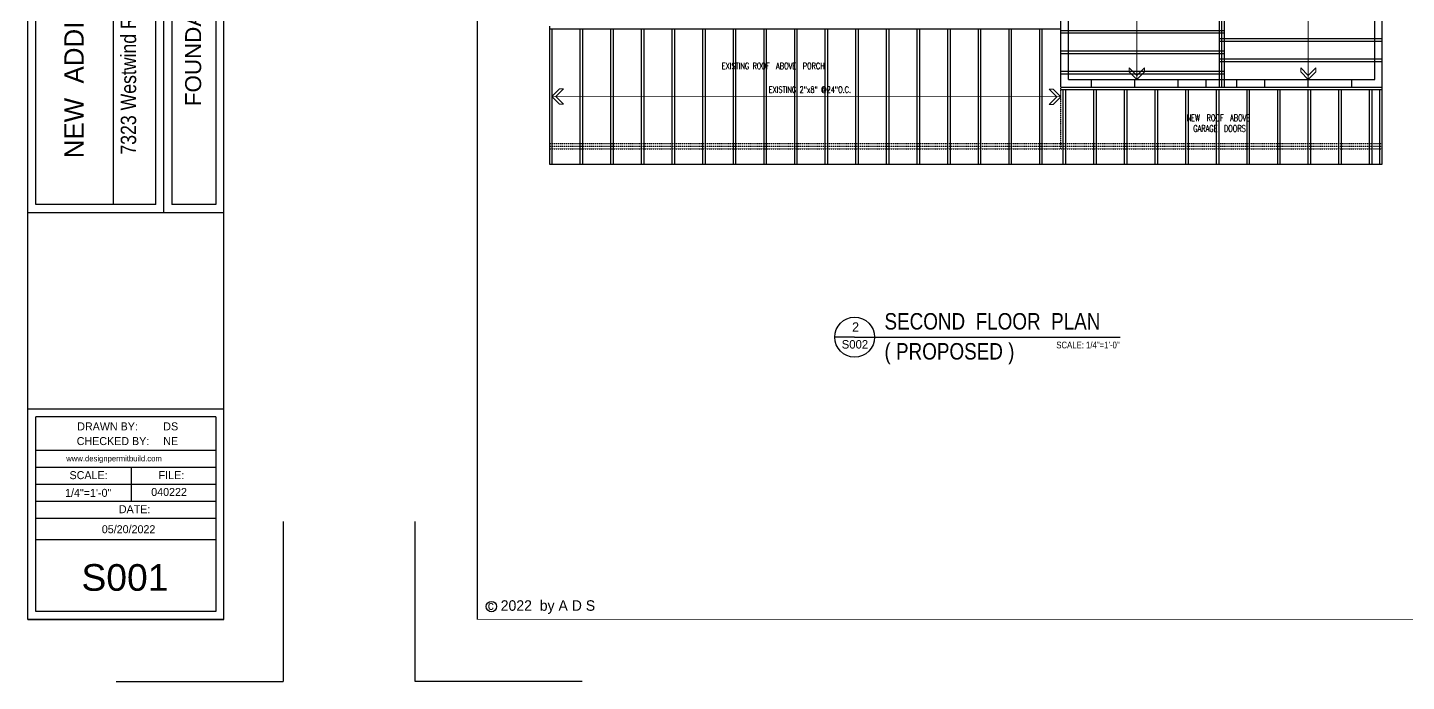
# Model space of a CAD drawing. Header units: inches. Extents: x 26998 to 46838, y -509 to 4343.
# Drawn here: x 32340 to 33421, y 1769 to 2282 of the extents above; entities that cross this region are included whole.
import ezdxf

# ---------------------------------------------------------------- set-up
doc = ezdxf.new("R2010")
doc.units = ezdxf.units.IN
doc.header["$LTSCALE"] = 0.5
doc.header["$MEASUREMENT"] = 0
doc.linetypes.add('HIDDEN', pattern=[0.375, 0.25, -0.125])
doc.layers.add('ARWALL', color=7, linetype='HIDDEN')
doc.layers.add('Title Block', color=7, linetype='Continuous')
doc.layers.add('TXT', color=4, linetype='Continuous', lineweight=9)
doc.styles.add('ARCH', font='arch.shx')
doc.styles.add('HS-DESIGN-PLAN', font='GOTHIC.TTF', dxfattribs={"height": 0.09375})
doc.styles.add('HS-DESIGN-TTLB', font='GOTHIC.TTF')
doc.styles.get("Standard").update_dxf_attribs({"font": 'romans.shx', "width": 0.75})

msp = doc.modelspace()

# ---------------------------------------------------------------- linework, layer by layer
for p, q in [((33274.1686292, 2607.2590416), (33274.1686292, 2235.0590416)), ((33276.1686292, 2607.2590416), (33276.1686292, 2235.0590416)), ((33278.1686292, 2607.2590416), (33278.1686292, 2235.0590416)), ((33274.1686292, 2273.0590416), (33402.1686292, 2273.0590416)), ((33274.1686292, 2271.0590416), (33402.1686292, 2271.0590416)), ((33274.1686292, 2257.0590416), (33402.1686292, 2257.0590416)), ((33274.1686292, 2255.0590416), (33402.1686292, 2255.0590416)), ((33174.1686292, 2241.0590416), (33378.1686292, 2241.0590416)), ((32988.6109073, 2038.9532829), (32972.9805188, 2038.9532829)), ((32988.6109073, 2038.9532829), (32972.9805188, 2038.9532829)), ((32988.6109073, 2038.9532829), (33196.8070738, 2038.9532829)), ((32988.6109073, 2038.9532829), (33196.8070738, 2038.9532829))]:
    msp.add_line(p, q)
msp.add_lwpolyline([(32692.3981281, 2944.0852231, 0.5, 0.5, 0), (34187.4573628, 2944.0852231, 0, 0, 0), (34187.4573628, 1817.6360016, 0.5, 0.5, 0), (32692.3981281, 1817.6360016, 0.5, 0.5, 0)], format="xyseb")
at = {"const_width": 0.5}
msp.add_lwpolyline([(32692.7981281, 1817.6360016), (32692.7981281, 2944.0852231)], dxfattribs=at)
msp.add_lwpolyline([(32692.7981281, 1817.6360016), (32692.7981281, 2944.0852231)], dxfattribs=at)
msp.add_circle((32988.6109073, 2038.9532829), 15.6303885)
msp.add_circle((32988.6109073, 2038.9532829), 15.6303885)
at = {"layer": 'ARWALL', "color": 7}
for p, q in [((33150.1686292, 2186.6590416), (33150.1686292, 2235.0590416)), ((32749.3686292, 2190.6590416), (33402.1686292, 2190.6590416)), ((32749.3686292, 2188.6590416), (33402.1686292, 2188.6590416)), ((32749.3686292, 2186.6590416), (33150.1686292, 2186.6590416)), ((32749.3686292, 2186.6590416), (33402.1686292, 2186.6590416))]:
    msp.add_line(p, q, dxfattribs=at)
at = {"layer": 'Title Block'}
for p, q in [((32340.697188, 1817.6359916), (32340.697188, 2944.0852131)), ((32494.312188, 1817.6359916), (32494.312188, 2944.0852131)), ((32692.7981281, 2944.0852231), (32692.7981281, 1817.6360016)), ((33402.1686292, 2235.0590416), (33402.1686292, 2607.2590416)), ((33402.1686292, 2235.0590416), (33402.1686292, 2607.2590416)), ((33156.1686292, 2241.0590416), (33156.1686292, 2601.2590416)), ((33396.1686292, 2241.0590416), (33396.1686292, 2601.2590416)), ((33396.1686292, 2241.0590416), (33396.1686292, 2601.2590416)), ((32346.967188, 2142.9274842), (32346.967188, 2467.4497139)), ((32407.7880361, 2142.9274842), (32407.7880361, 2467.4497139)), ((32441.017188, 2142.9274842), (32441.017188, 2467.4497139)), ((32447.287188, 2136.6574842), (32447.287188, 2473.7197139)), ((32453.557188, 2467.4497139), (32453.557188, 2142.9274842)), ((32488.042188, 2467.4497139), (32488.042188, 2142.9274842)), ((33396.1686292, 2241.0590416), (33396.1686292, 2300.6590416)), ((32749.3686292, 2282.6590416), (32749.3686292, 2174.6590416)), ((32749.3686292, 2280.6590416), (33150.1686292, 2280.6590416)), ((32751.3686292, 2280.6590416), (32751.3686292, 2174.6590416)), ((32773.3686292, 2280.6590416), (32773.3686292, 2174.6590416)), ((32775.3686292, 2280.6590416), (32775.3686292, 2174.6590416)), ((32797.3686292, 2280.6590416), (32797.3686292, 2174.6590416)), ((32799.3686292, 2280.6590416), (32799.3686292, 2174.6590416)), ((32821.3686292, 2280.6590416), (32821.3686292, 2174.6590416)), ((32823.3686292, 2280.6590416), (32823.3686292, 2174.6590416)), ((32845.3686292, 2280.6590416), (32845.3686292, 2174.6590416)), ((32847.3686292, 2280.6590416), (32847.3686292, 2174.6590416)), ((32869.3686292, 2280.6590416), (32869.3686292, 2174.6590416)), ((32871.3686292, 2280.6590416), (32871.3686292, 2174.6590416)), ((32893.3686292, 2280.6590416), (32893.3686292, 2174.6590416)), ((32895.3686292, 2280.6590416), (32895.3686292, 2174.6590416)), ((32917.3686292, 2280.6590416), (32917.3686292, 2174.6590416)), ((32919.3686292, 2280.6590416), (32919.3686292, 2174.6590416)), ((32941.3686292, 2280.6590416), (32941.3686292, 2174.6590416)), ((32943.3686292, 2280.6590416), (32943.3686292, 2174.6590416)), ((32965.3686292, 2280.6590416), (32965.3686292, 2174.6590416)), ((32967.3686292, 2280.6590416), (32967.3686292, 2174.6590416)), ((32989.3686292, 2280.6590416), (32989.3686292, 2174.6590416)), ((32991.3686292, 2280.6590416), (32991.3686292, 2174.6590416)), ((33013.3686292, 2280.6590416), (33013.3686292, 2174.6590416)), ((33015.3686292, 2280.6590416), (33015.3686292, 2174.6590416)), ((33037.3686292, 2280.6590416), (33037.3686292, 2174.6590416)), ((33039.3686292, 2280.6590416), (33039.3686292, 2174.6590416)), ((33061.3686292, 2280.6590416), (33061.3686292, 2174.6590416)), ((33063.3686292, 2280.6590416), (33063.3686292, 2174.6590416)), ((33085.3686292, 2280.6590416), (33085.3686292, 2174.6590416)), ((33087.3686292, 2280.6590416), (33087.3686292, 2174.6590416)), ((33109.3686292, 2280.6590416), (33109.3686292, 2174.6590416)), ((33111.3686292, 2280.6590416), (33111.3686292, 2174.6590416)), ((33133.3686292, 2280.6590416), (33133.3686292, 2174.6590416)), ((33135.3686292, 2280.6590416), (33135.3686292, 2174.6590416)), ((33150.1686292, 2235.0590416), (33150.1686292, 2288.6590416)), ((33150.1686292, 2235.0590416), (33150.1686292, 2282.6590416)), ((33156.1686292, 2241.0590416), (33156.1686292, 2282.6590416)), ((33150.1686292, 2279.4590416), (33278.1686292, 2279.4590416)), ((33150.1686292, 2277.4590416), (33278.1686292, 2277.4590416)), ((33150.1686292, 2263.4590416), (33278.1686292, 2263.4590416)), ((33150.1686292, 2261.4590416), (33278.1686292, 2261.4590416)), ((33150.1686292, 2247.4590416), (33278.1686292, 2247.4590416)), ((33150.1686292, 2245.4590416), (33278.1686292, 2245.4590416)), ((33156.1686292, 2241.0590416), (33396.1686292, 2241.0590416)), ((33156.1686292, 2241.0590416), (33174.1686292, 2241.0590416)), ((33174.1686292, 2235.0590416), (33174.1686292, 2241.0590416)), ((33208.1686292, 2235.0590416), (33208.1686292, 2241.0590416)), ((33242.1686292, 2235.0590416), (33242.1686292, 2241.0590416)), ((33264.1686292, 2241.0590416), (33288.1686292, 2241.0590416)), ((33264.1686292, 2235.0590416), (33264.1686292, 2241.0590416)), ((33288.1686292, 2235.0590416), (33288.1686292, 2241.0590416)), ((33310.1686292, 2235.0590416), (33310.1686292, 2241.0590416)), ((33344.1686292, 2235.0590416), (33344.1686292, 2241.0590416)), ((33378.1686292, 2241.0590416), (33396.1686292, 2241.0590416)), ((33378.1686292, 2235.0590416), (33378.1686292, 2241.0590416)), ((33150.1686292, 2235.0590416), (33402.1686292, 2235.0590416)), ((33150.1686292, 2235.0590416), (33402.1686292, 2235.0590416)), ((33150.1686292, 2235.0590416), (33174.1686292, 2235.0590416)), ((33150.1686292, 2233.0590416), (33402.1686292, 2233.0590416)), ((33152.1686292, 2174.6590416), (33152.1686292, 2233.0590416)), ((33154.1686292, 2174.6590416), (33154.1686292, 2233.0590416)), ((33176.1686292, 2174.6590416), (33176.1686292, 2233.0590416)), ((33178.1686292, 2174.6590416), (33178.1686292, 2233.0590416)), ((33200.1686292, 2174.6590416), (33200.1686292, 2233.0590416)), ((33202.1686292, 2174.6590416), (33202.1686292, 2233.0590416)), ((33224.1686292, 2174.6590416), (33224.1686292, 2233.0590416)), ((33226.1686292, 2174.6590416), (33226.1686292, 2233.0590416)), ((33248.1686292, 2174.6590416), (33248.1686292, 2233.0590416)), ((33250.1686292, 2174.6590416), (33250.1686292, 2233.0590416)), ((33264.1686292, 2235.0590416), (33288.1686292, 2235.0590416)), ((33272.1686292, 2174.6590416), (33272.1686292, 2233.0590416)), ((33274.1686292, 2174.6590416), (33274.1686292, 2233.0590416)), ((33296.1686292, 2174.6590416), (33296.1686292, 2233.0590416)), ((33298.1686292, 2174.6590416), (33298.1686292, 2233.0590416)), ((33320.1686292, 2174.6590416), (33320.1686292, 2233.0590416)), ((33322.1686292, 2174.6590416), (33322.1686292, 2233.0590416)), ((33344.1686292, 2174.6590416), (33344.1686292, 2233.0590416)), ((33346.1686292, 2174.6590416), (33346.1686292, 2233.0590416)), ((33368.1686292, 2174.6590416), (33368.1686292, 2233.0590416)), ((33370.1686292, 2174.6590416), (33370.1686292, 2233.0590416)), ((33378.1686292, 2235.0590416), (33402.1686292, 2235.0590416)), ((33392.1686292, 2174.6590416), (33392.1686292, 2233.0590416)), ((33394.1686292, 2174.6590416), (33394.1686292, 2233.0590416)), ((33400.1686292, 2174.6590416), (33400.1686292, 2233.0590416)), ((33402.1686292, 2174.6590416), (33402.1686292, 2235.0590416)), ((33402.1686292, 2174.6590416), (33402.1686292, 2233.0590416)), ((32749.3686292, 2174.6590416), (33402.1686292, 2174.6590416)), ((32441.017188, 2142.9274842), (32346.967188, 2142.9274842)), ((32488.042188, 2142.9274842), (32453.557188, 2142.9274842)), ((32340.697188, 2136.6574842), (32494.312188, 2136.6574842)), ((32340.697188, 2136.6574842), (32494.312188, 2136.6574842)), ((32340.697188, 1982.7962342), (32494.312188, 1982.7962342)), ((32346.967188, 1950.2021646), (32346.967188, 1976.5262342)), ((32488.042188, 1976.5262342), (32346.967188, 1976.5262342)), ((32488.042188, 1976.5262342), (32488.042188, 1950.2021646)), ((32346.967188, 1823.9059916), (32346.967188, 1950.2021646)), ((32488.042188, 1950.2021646), (32346.967188, 1950.2021646)), ((32488.042188, 1950.2021646), (32488.042188, 1823.9059916)), ((32488.042188, 1936.8784146), (32346.967188, 1936.8784146)), ((32422.017188, 1910.2309146), (32422.017188, 1936.8784146)), ((32488.042188, 1923.5546646), (32346.967188, 1923.5546646)), ((32488.042188, 1910.2309146), (32346.967188, 1910.2309146)), ((32488.042188, 1896.9071646), (32346.967188, 1896.9071646)), ((32540.6318062, 1894.5495216), (32540.6318062, 1769.0590416)), ((32540.6318062, 1894.5495216), (32540.6318062, 1769.0590416)), ((32540.6318062, 1894.5495216), (32540.6318062, 1769.0590416)), ((32540.6318062, 1894.5495216), (32540.6318062, 1769.0590416)), ((32540.6318062, 1894.5495216), (32540.6318062, 1769.0590416)), ((32540.6318062, 1894.5495216), (32540.6318062, 1769.0590416)), ((32540.6318062, 1894.5495216), (32540.6318062, 1769.0590416)), ((32540.6318062, 1894.5495216), (32540.6318062, 1769.0590416)), ((32540.6318062, 1894.5495216), (32540.6318062, 1769.0590416)), ((32540.6318062, 1894.5495216), (32540.6318062, 1769.0590416)), ((32540.6318062, 1894.5495216), (32540.6318062, 1769.0590416)), ((32540.6318062, 1894.5495216), (32540.6318062, 1769.0590416)), ((32540.6318062, 1894.5495216), (32540.6318062, 1769.0590416)), ((32540.6318062, 1894.5495216), (32540.6318062, 1769.0590416)), ((32540.6318062, 1894.5495216), (32540.6318062, 1769.0590416)), ((32540.6318062, 1894.5495216), (32540.6318062, 1769.0590416)), ((32540.6318062, 1894.5495216), (32540.6318062, 1769.0590416)), ((32540.6318062, 1894.5495216), (32540.6318062, 1769.0590416)), ((32540.6318062, 1894.5495216), (32540.6318062, 1769.0590416)), ((32540.6318062, 1894.5495216), (32540.6318062, 1769.0590416)), ((32540.6318062, 1894.5495216), (32540.6318062, 1769.0590416)), ((32540.6318062, 1894.5495216), (32540.6318062, 1769.0590416)), ((32540.6318062, 1894.5495216), (32540.6318062, 1769.0590416)), ((32540.6318062, 1894.5495216), (32540.6318062, 1769.0590416)), ((32540.6318062, 1894.5495216), (32540.6318062, 1769.0590416)), ((32540.6318062, 1894.5495216), (32540.6318062, 1769.0590416)), ((32540.6318062, 1894.5495216), (32540.6318062, 1769.0590416)), ((32540.6318062, 1894.5495216), (32540.6318062, 1769.0590416)), ((32540.6318062, 1894.5495216), (32540.6318062, 1769.0590416)), ((32540.6318062, 1894.5495216), (32540.6318062, 1769.0590416)), ((32644.2211681, 1769.0590416), (32644.2211681, 1894.5495216)), ((32644.2211681, 1769.0590416), (32644.2211681, 1894.5495216)), ((32644.2211681, 1769.0590416), (32644.2211681, 1894.5495216)), ((32644.2211681, 1769.0590416), (32644.2211681, 1894.5495216)), ((32644.2211681, 1769.0590416), (32644.2211681, 1894.5495216)), ((32644.2211681, 1769.0590416), (32644.2211681, 1894.5495216)), ((32644.2211681, 1769.0590416), (32644.2211681, 1894.5495216)), ((32644.2211681, 1769.0590416), (32644.2211681, 1894.5495216)), ((32488.042188, 1880.1064672), (32346.967188, 1880.1064672)), ((32340.697188, 1817.6359916), (32494.312188, 1817.6359916)), ((32340.697188, 1817.6359916), (32494.312188, 1817.6359916)), ((32340.697188, 1817.6359916), (32494.312188, 1817.6359916)), ((32340.697188, 1817.6359916), (32494.312188, 1817.6359916)), ((32494.312188, 1817.6359916), (32340.697188, 1817.6359916)), ((32488.042188, 1823.9059916), (32347.022313, 1823.9059916)), ((32409.8282212, 1769.0590416), (32540.6318062, 1769.0590416)), ((32409.8282212, 1769.0590416), (32540.6318062, 1769.0590416)), ((32409.8282212, 1769.0590416), (32540.6318062, 1769.0590416)), ((32409.8282212, 1769.0590416), (32540.6318062, 1769.0590416)), ((32409.8282212, 1769.0590416), (32540.6318062, 1769.0590416)), ((32409.8282212, 1769.0590416), (32540.6318062, 1769.0590416)), ((32409.8282212, 1769.0590416), (32540.6318062, 1769.0590416)), ((32409.8282212, 1769.0590416), (32540.6318062, 1769.0590416)), ((32409.8282212, 1769.0590416), (32540.6318062, 1769.0590416)), ((32409.8282212, 1769.0590416), (32540.6318062, 1769.0590416)), ((32409.8282212, 1769.0590416), (32540.6318062, 1769.0590416)), ((32775.0247531, 1769.0590416), (32644.2211681, 1769.0590416)), ((32775.0247531, 1769.0590416), (32644.2211681, 1769.0590416)), ((32775.0247531, 1769.0590416), (32644.2211681, 1769.0590416)), ((32775.0247531, 1769.0590416), (32644.2211681, 1769.0590416)), ((32775.0247531, 1769.0590416), (32644.2211681, 1769.0590416)), ((32775.0247531, 1769.0590416), (32644.2211681, 1769.0590416)), ((32775.0247531, 1769.0590416), (32644.2211681, 1769.0590416)), ((32775.0247531, 1769.0590416), (32644.2211681, 1769.0590416)), ((32775.0247531, 1769.0590416), (32644.2211681, 1769.0590416)), ((32775.0247531, 1769.0590416), (32644.2211681, 1769.0590416)), ((32775.0247531, 1769.0590416), (32644.2211681, 1769.0590416)), ((32775.0247531, 1769.0590416), (32644.2211681, 1769.0590416))]:
    msp.add_line(p, q, dxfattribs=at)
at = {"layer": 'Title Block', "const_width": 0.5}
for points in [[(32340.697188, 1817.6359916), (32340.697188, 2944.0852131)], [(32494.312188, 1817.6359916), (32494.312188, 2944.0852131)], [(32447.287188, 2136.6574842), (32447.287188, 2473.7197139)], [(32340.697188, 2136.6574842), (32494.312188, 2136.6574842)], [(32340.697188, 1982.7962342), (32494.312188, 1982.7962342)], [(32340.697188, 1817.6359916), (32494.312188, 1817.6359916)], [(32340.697188, 1817.6359916), (32494.312188, 1817.6359916)], [(32340.697188, 1817.6359916), (32494.312188, 1817.6359916)]]:
    msp.add_lwpolyline(points, dxfattribs=at)
at = {"layer": 'Title Block'}
msp.add_circle((32703.9718068, 1827.7289547), 4.0733674, dxfattribs=at)
at = {"layer": 'TXT'}
for p, q in [((33209.7686292, 2601.6590416), (33209.7686292, 2241.0590416)), ((33344.1686292, 2601.6590416), (33344.1686292, 2241.0590416)), ((33203.7686292, 2247.0590416), (33203.7686292, 2250.0590416)), ((33215.7686292, 2247.0590416), (33215.7686292, 2250.0590416)), ((33338.1686292, 2247.0590416), (33338.1686292, 2250.0590416)), ((33350.1686292, 2247.0590416), (33350.1686292, 2250.0590416)), ((33150.1686292, 2227.4590416), (32751.3686292, 2227.6590416)), ((32757.3686292, 2233.6590416), (32760.3686292, 2233.6590416)), ((33144.1686292, 2233.4590416), (33141.1686292, 2233.4590416)), ((32757.3686292, 2221.6590416), (32760.3686292, 2221.6590416)), ((33144.1686292, 2221.4590416), (33141.1686292, 2221.4590416))]:
    msp.add_line(p, q, dxfattribs=at)
for points in [[(33215.7686292, 2250.0590416), (33209.7686292, 2244.0590416), (33203.7686292, 2250.0590416)], [(33350.1686292, 2250.0590416), (33344.1686292, 2244.0590416), (33338.1686292, 2250.0590416)], [(33215.7686292, 2247.0590416), (33209.7686292, 2241.0590416), (33203.7686292, 2247.0590416)], [(33350.1686292, 2247.0590416), (33344.1686292, 2241.0590416), (33338.1686292, 2247.0590416)], [(32757.3686292, 2221.6590416), (32751.3686292, 2227.6590416), (32757.3686292, 2233.6590416)], [(32760.3686292, 2221.6590416), (32754.3686292, 2227.6590416), (32760.3686292, 2233.6590416)], [(33141.1686292, 2221.4590416), (33147.1686292, 2227.4590416), (33141.1686292, 2233.4590416)], [(33144.1686292, 2221.4590416), (33150.1686292, 2227.4590416), (33144.1686292, 2233.4590416)]]:
    msp.add_lwpolyline(points, dxfattribs=at)

# ---------------------------------------------------------------- texts
at = {"char_height": 5, "width": 110.476910075, "attachment_point": 1}
for s, insert in [('\\A1;EXISTING ROOF  ABOVE  PORCH', (32884.4907623, 2254.0590416)), ('\\A1;NEW  ROOF  ABOVE  \\P  GARAGE  DOORS', (33248.823351, 2213.3827491))]:
    msp.add_mtext(s, dxfattribs=dict(at, insert=insert))
at = {"attachment_point": 1}
for s, insert, char_height, width, style in [('{\\fArial Narrow|b0|i0|c0|p34;SECOND  FLOOR  PLAN}', (33012.0093161, 2057.8169122), 12.9024, 259.624719313, 'ARCH'), ('S002', (32978.4883703, 2036.6402282), 6.636168, 136.759967371, 'HS-DESIGN-TTLB'), ('{\\fArial Narrow|b0|i0|c0|p34;( PROPOSED )}', (33012.0093161, 2034.3169122), 12.9024, 259.624719313, 'ARCH')]:
    msp.add_mtext(s, dxfattribs=dict(at, insert=insert, char_height=char_height, width=width, style=style))
at = {"layer": 'Title Block', "rotation": 90, "style": 'HS-DESIGN-TTLB'}
for s, insert, char_height, width, attachment_point in [('{\\H1.14632x;    NEW  ADDITION  DESIGN}', (32369.2444422, 2156.6296504), 13.237439489, 488.490459411, 1), ('\\pxb0.41667,a0.41667,t20;{\\fArial Narrow|b0|i0|c0|p34;7323 Westwind Rd.   Bowie, MD 20772}', (32413.446195, 2182.0609805), 12.085821891, 788.928518224, 1), ('{\\fSwis721 BdOul BT|b0|i0|c0|p82;FOUNDATION  PLAN}', (32470.2862004, 2305.7108341), 12.54047025, 315.279058952, 5)]:
    msp.add_mtext(s, dxfattribs=dict(at, insert=insert, char_height=char_height, width=width, attachment_point=attachment_point))
at = {"layer": 'Title Block', "style": 'HS-DESIGN-TTLB'}
for s, insert, char_height, width, attachment_point in [('2', (32986.6115051, 2050.5937248), 7.37352, 151.955519302, 1), ('{\\fArial Narrow|b0|i0|c0|p34;SCALE: 1/4"=1\'-0"}', (33146.6630039, 2035.4577331), 5.3089344, 109.407973897, 1), ('DRAWN BY:', (32379.3696488, 1972.133506), 6.27, 50.128184718, 1), ('DS', (32446.790379, 1972.133506), 6.27, 50.128184718, 1), ('CHECKED BY:', (32378.9627454, 1960.6268206), 6.27, 62.9454832, 1), ('NE', (32446.790379, 1960.6268206), 6.27, 119.339266761, 1), ('www.designpermitbuild.com', (32370.7311032, 1946.0946424), 4.5, 50.128184718, 1), ('SCALE:', (32373.3403385, 1933.9155143), 6.27, 50.128184718, 1), ('FILE:', (32443.1286752, 1933.9155143), 6.27, 50.128184718, 1), ('1/4"=1\'-0"', (32369.8351699, 1920.0210056), 6.27, 50.128184718, 1), ('040222', (32437.337511, 1920.7233053), 6.27, 50.128184718, 1), ('DATE:', (32412.0010886, 1907.231375), 6.27, 50.128184718, 1), ('05/20/2022', (32398.6301245, 1891.5140826), 6.27, 50.128184718, 1), ('{\\fSwis721 BlkOul BT|b0|i0|c0|p82;S001}', (32416.757845, 1850.4191649), 20.9, 201.832735712, 5), ('2022  by A D S', (32711.2345454, 1832.6933058), 8.229375, 286.020616253, 1)]:
    msp.add_mtext(s, dxfattribs=dict(at, insert=insert, char_height=char_height, width=width, attachment_point=attachment_point))
at = {"layer": 'Title Block', "insert": (32701.1219019, 1832.1915167), "char_height": 7.05375, "attachment_point": 1, "style": 'HS-DESIGN-PLAN'}
msp.add_mtext_dynamic_manual_height_columns('c', width=0.213936353, gutter_width=0.46875, heights=[0], dxfattribs=at)
at = {"layer": 'TXT', "insert": (32921.3362571, 2235.4931621), "char_height": 5, "width": 110.476910075, "attachment_point": 1}
msp.add_mtext('\\A1;EXISTING 2"x8" @24"O.C.', dxfattribs=at)

doc.saveas('drawing.dxf')
